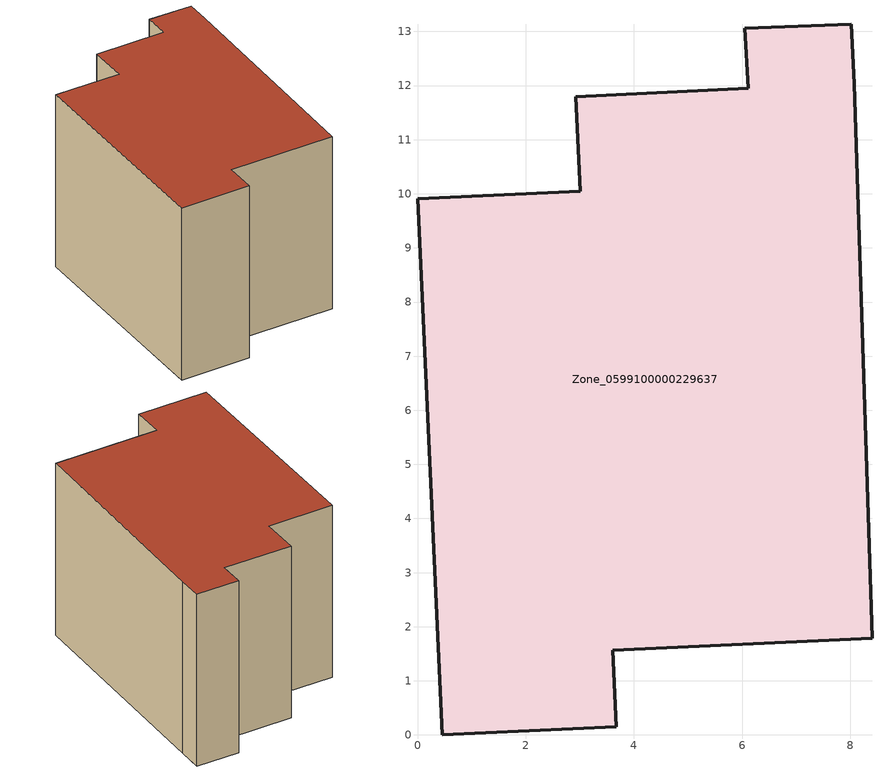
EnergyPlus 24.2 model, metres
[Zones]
Zone_0599100000229637
 floor ground (C_G): 3.61,1.57 3.67,0.15 0.46,0 0,9.91 3.01,10.05 2.93,11.8 6.11,11.95 6.05,13.06 8.02,13.14 8.07,12.04 8.4,1.79 z0
 wall outside (C_F): 8.07,12.04 8.02,13.14 6.05,13.06 6.11,11.95 2.93,11.8 3.01,10.05 0,9.91 0.46,0 3.67,0.15 3.61,1.57 8.4,1.79 8.07,12.04 z0:8.32
 roof outside (C_R): 8.4,1.79 8.07,12.04 8.02,13.14 6.05,13.06 6.11,11.95 2.93,11.8 3.01,10.05 0,9.91 0.46,0 3.67,0.15 3.61,1.57 z8.32
[BUILDING]
Pand.0599100000229637: North Axis=0; Terrain=City; Loads Convergence Tolerance Value=0.04; Temperature Convergence Tolerance Value=0.4; Solar Distribution=FullExterior; Maximum Number of Warmup Days=25; Minimum Number of Warmup Days=1
[Site:Location]
Rotterdam.The.Hague.AP_ZH_NLD Design_Conditions: Latitude=51.96; Longitude=4.45; Time Zone=1; Elevation=-4.5
[SITE:GROUNDTEMPERATURE:BUILDINGSURFACE]
18, 18, 18, 18, 18, 18, 18, 18, 18, 18, 18, 18
[MATERIAL] Thermal Absorptance=0.9; Solar Absorptance=0.7; Visible Absorptance=0.7
Name | Roughness | Thickness | Conductivity | Density | Specific Heat
G.TC.1946-1964 | MediumSmooth | 0.15 | 1 | 540 | 1210
F.TC.1946-1964 | Rough | 0.3 | 0.857143 | 1920 | 840
R.TC.1946-1964 | MediumRough | 0.2 | 0.235294 | 1500 | 1000
[CONSTRUCTION]
C_G: G.TC.1946-1964
C_F: F.TC.1946-1964
C_R: R.TC.1946-1964
[ZONE]
Zone_0599100000229637: Type=1; Multiplier=1; Ceiling Height=Autocalculate; Volume=Autocalculate; Floor Area=autocalculate; Part of Total Floor Area=Yes
[ZONEINFILTRATION:DESIGNFLOWRATE]
Infil_Zone_0599100000229637: Zone or ZoneList or Space or SpaceList=Zone_0599100000229637; Schedule=AlwaysOn; Design Flow Rate Calculation Method=Flow/Area; Flow Rate per Floor Area=0.003; Constant Term Coefficient=1; Temperature Term Coefficient=0; Velocity Term Coefficient=0; Velocity Squared Term Coefficient=0
[HVACTEMPLATE:ZONE:IDEALLOADSAIRSYSTEM]
Zone_0599100000229637: Maximum Heating Supply Air Temperature=50; Minimum Cooling Supply Air Temperature=13; Maximum Heating Supply Air Humidity Ratio=0.0156; Minimum Cooling Supply Air Humidity Ratio=0.0077; Heating Limit=NoLimit; Cooling Limit=NoLimit; Dehumidification Control Type=ConstantSensibleHeatRatio; Cooling Sensible Heat Ratio=0.7; Dehumidification Setpoint=60; Humidification Control Type=None; Humidification Setpoint=30; Outdoor Air Method=None; Outdoor Air Flow Rate per Person=0.00944; Outdoor Air Flow Rate per Zone Floor Area=0; Outdoor Air Flow Rate per Zone=0; Demand Controlled Ventilation Type=None; Outdoor Air Economizer Type=NoEconomizer; Heat Recovery Type=None; Sensible Heat Recovery Effectiveness=0.7; Latent Heat Recovery Effectiveness=0.65
[ZONECONTROL:THERMOSTAT]
ThermostatControl_Zone_0599100000229637: Zone or ZoneList=Zone_0599100000229637; Control Type Schedule=DualSetpointControlType; Control 1=Thermostat_Zone_0599100000229637; Temperature Difference Between Cutout And Setpoint=0
[THERMOSTATSETPOINT:DUALSETPOINT]
Thermostat_Zone_0599100000229637: Heating Setpoint Temperature Schedule=HeatingSetpoint_Zone_0599100000229637; Cooling Setpoint Temperature Schedule=CoolingSetpoint_Zone_0599100000229637
[SCHEDULE:COMPACT]
HeatingSetpoint_Zone_0599100000229637: Through: 12/31, For: AllDays, Until: 24:00, 21
CoolingSetpoint_Zone_0599100000229637: Through: 12/31, For: AllDays, Until: 24:00, 24
DualSetpointControlType: Through: 12/31, For: AllDays, Until: 24:00, 4
AlwaysOn: Through: 12/31, For: AllDays, Until: 24:00, 1
